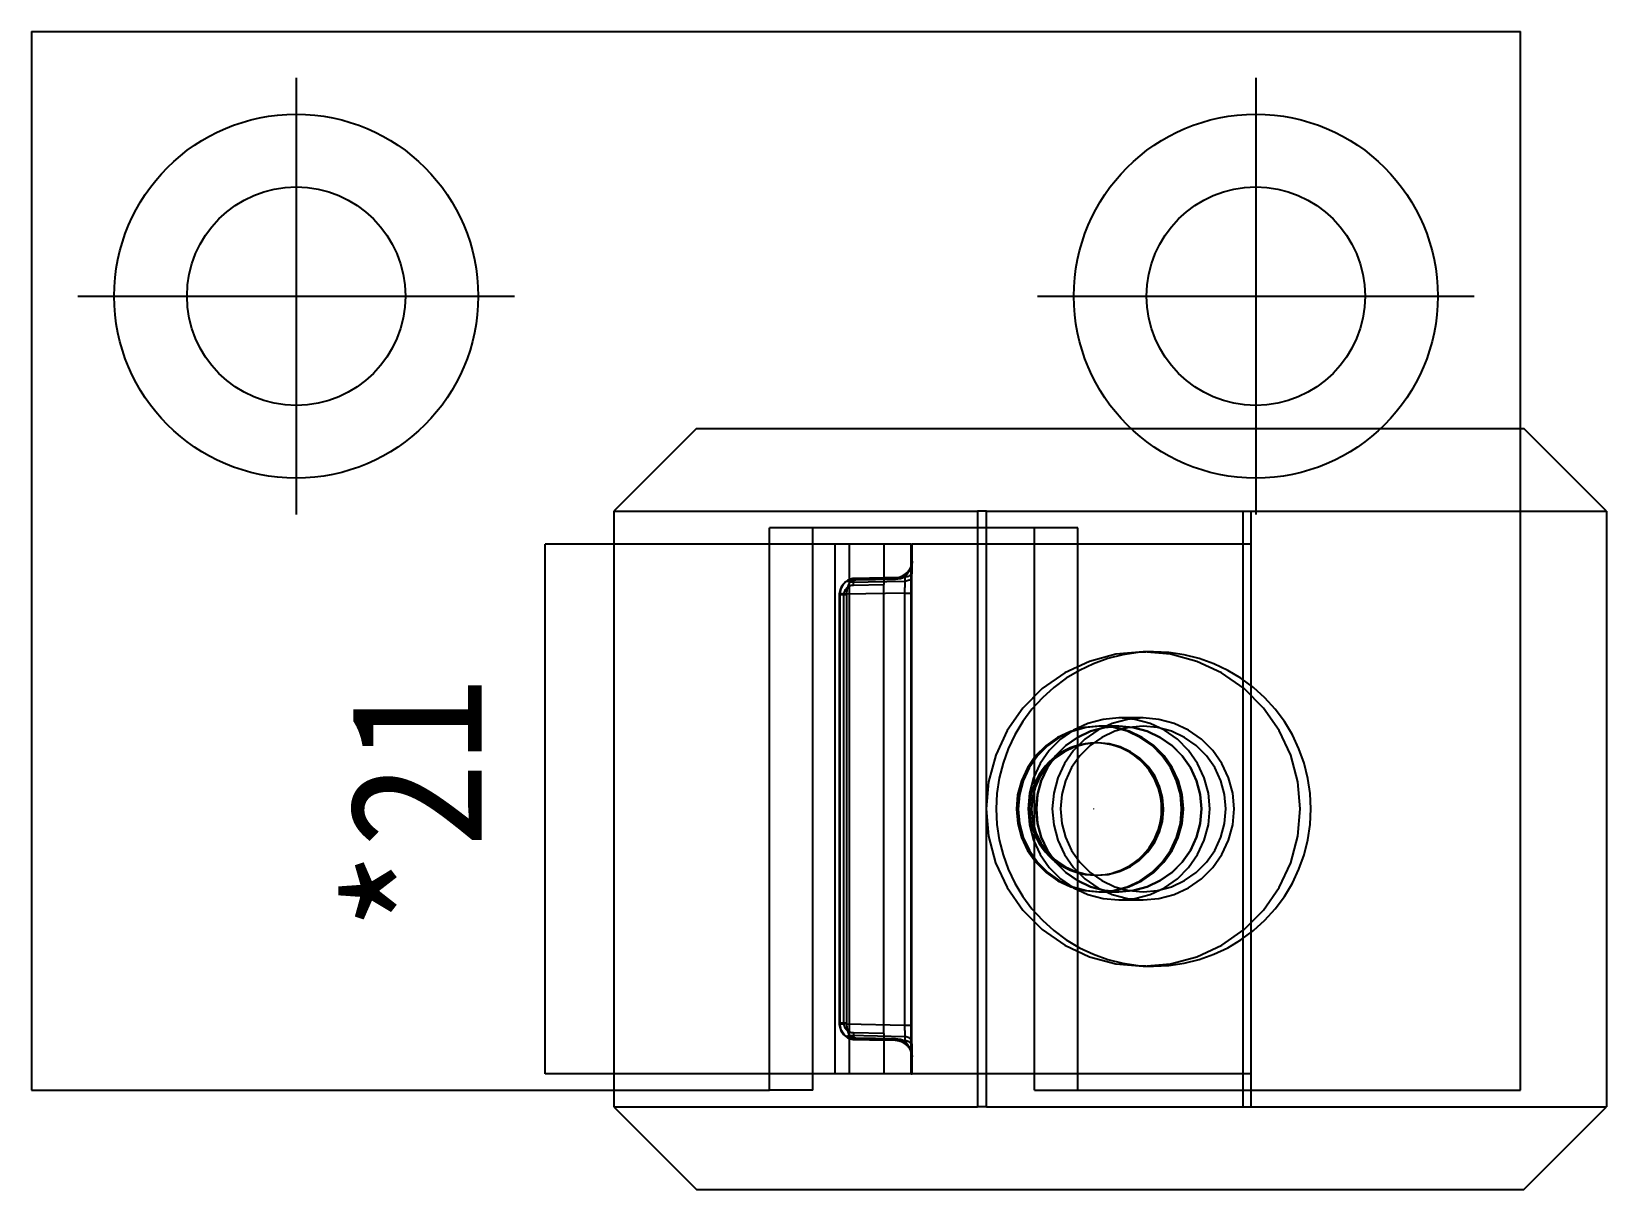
# Model space of a CAD drawing. Header units: millimetres. Extents: x 632 to 3922, y 1402 to 2001.
# Drawn here: x 3183.28 to 3207.07, y 1834.84 to 1852.34 of the extents above; entities that cross this region are included whole.
import ezdxf
from ezdxf.enums import TextEntityAlignment as Align
from ezdxf.lldxf.tags import DXFTag

# ---------------------------------------------------------------- set-up
doc = ezdxf.new("R2010")
doc.units = ezdxf.units.MM
for name, color, linetype in [('4', 4, 'Continuous'), ('7', 7, 'Continuous'), ('8', 8, 'Continuous'), ('CE', 1, 'CENTER'), ('H1', 2, 'HIDDEN')]:
    doc.layers.add(name, color=color, linetype=linetype)
doc.styles.add('JM_Standard', font='', dxfattribs={"height": 3})
doc.styles.get('JM_Standard').set_extended_font_data('DotumChe')
tags = doc.linetypes.add('CENTER', pattern=[2, 1.25, -0.25, 0.25, -0.25]).pattern_tags.tags
tags[10:11] = [DXFTag(74, 4), DXFTag(75, 0), DXFTag(340, '0'), DXFTag(46, 1.0), DXFTag(50, 0.0), DXFTag(44, 0.0), DXFTag(45, 0.0)]
tags[8:9] = [DXFTag(74, 4), DXFTag(75, 0), DXFTag(340, '0'), DXFTag(46, 1.0), DXFTag(50, 0.0), DXFTag(44, 0.0), DXFTag(45, 0.0)]
tags[6:7] = [DXFTag(74, 4), DXFTag(75, 0), DXFTag(340, '0'), DXFTag(46, 1.0), DXFTag(50, 0.0), DXFTag(44, 0.0), DXFTag(45, 0.0)]
tags[4:5] = [DXFTag(74, 4), DXFTag(75, 0), DXFTag(340, '0'), DXFTag(46, 1.0), DXFTag(50, 0.0), DXFTag(44, 0.0), DXFTag(45, 0.0)]
tags = doc.linetypes.add('HIDDEN', pattern=[0.375, 0.25, -0.125]).pattern_tags.tags
tags[6:7] = [DXFTag(74, 4), DXFTag(75, 0), DXFTag(340, '0'), DXFTag(46, 1.0), DXFTag(50, 0.0), DXFTag(44, 0.0), DXFTag(45, 0.0)]
tags[4:5] = [DXFTag(74, 4), DXFTag(75, 0), DXFTag(340, '0'), DXFTag(46, 1.0), DXFTag(50, 0.0), DXFTag(44, 0.0), DXFTag(45, 0.0)]

msp = doc.modelspace()

# ---------------------------------------------------------------- linework, layer by layer
at = {"layer": '7'}
for p, q in [((3183.275, 1852.345), (3183.275, 1836.345)), ((3183.275, 1852.345), (3205.775, 1852.345)), ((3205.775, 1836.345), (3205.775, 1852.345)), ((3205.775, 1846.345), (3205.824, 1846.345)), ((3207.074, 1845.095), (3205.824, 1846.345)), ((3205.775, 1845.095), (3207.074, 1845.095)), ((3207.074, 1845.095), (3207.074, 1836.095)), ((3198.433, 1844.845), (3194.427, 1844.845)), ((3194.427, 1844.595), (3194.427, 1844.845)), ((3195.082, 1844.595), (3195.082, 1844.845)), ((3197.571, 1844.845), (3197.571, 1844.595)), ((3197.707, 1844.595), (3197.707, 1844.845)), ((3198.433, 1844.595), (3198.433, 1844.845)), ((3191.035, 1836.595), (3191.035, 1844.595)), ((3196.566, 1844.595), (3191.035, 1844.595)), ((3196.566, 1836.595), (3196.566, 1844.595)), ((3196.566, 1844.595), (3196.581, 1844.595)), ((3196.581, 1844.341), (3196.581, 1844.595)), ((3198.433, 1844.595), (3196.581, 1844.595)), ((3198.433, 1836.595), (3198.433, 1844.595)), ((3196.574, 1844.11), (3196.575, 1844.17)), ((3196.572, 1843.859), (3196.572, 1837.329)), ((3196.575, 1837.021), (3196.574, 1837.083)), ((3196.581, 1836.595), (3196.581, 1836.848)), ((3196.566, 1836.595), (3191.035, 1836.595)), ((3194.427, 1836.345), (3194.427, 1836.595)), ((3195.082, 1836.345), (3195.082, 1836.595)), ((3196.566, 1836.595), (3196.581, 1836.595)), ((3198.433, 1836.595), (3196.581, 1836.595)), ((3197.571, 1836.595), (3197.571, 1836.095)), ((3197.707, 1836.095), (3197.707, 1836.595)), ((3198.433, 1836.345), (3198.433, 1836.595)), ((3183.275, 1836.345), (3194.427, 1836.345)), ((3192.074, 1836.345), (3192.074, 1836.095)), ((3195.082, 1836.345), (3194.427, 1836.345)), ((3198.433, 1836.345), (3205.775, 1836.345)), ((3201.578, 1836.345), (3201.578, 1836.095)), ((3192.074, 1836.095), (3197.571, 1836.095)), ((3192.074, 1836.095), (3193.324, 1834.845)), ((3197.707, 1836.095), (3197.571, 1836.095)), ((3197.707, 1836.095), (3201.578, 1836.095)), ((3201.578, 1836.095), (3207.074, 1836.095)), ((3205.824, 1834.845), (3207.074, 1836.095)), ((3193.324, 1834.845), (3205.824, 1834.845))]:
    msp.add_line(p, q, dxfattribs=at)
for points in [[(3196.578, 1844.26, 0), (3196.577, 1844.247, 0), (3196.577, 1844.231, 0), (3196.576, 1844.22, 0), (3196.576, 1844.207, 0), (3196.576, 1844.192, 0), (3196.575, 1844.182, 0), (3196.575, 1844.172, 0)], [(3196.575, 1844.172, 0), (3196.575, 1844.17, 0)], [(3196.58, 1844.332, 0), (3196.58, 1844.321, 0), (3196.579, 1844.296, 0), (3196.578, 1844.268, 0), (3196.578, 1844.26, 0)], [(3196.581, 1844.341, 0), (3196.58, 1844.332, 0)], [(3196.574, 1844.112, 0), (3196.574, 1844.086, 0), (3196.573, 1844.058, 0), (3196.573, 1844.028, 0), (3196.573, 1843.996, 0), (3196.573, 1843.963, 0), (3196.572, 1843.929, 0), (3196.572, 1843.894, 0), (3196.572, 1843.859, 0)], [(3196.574, 1844.112, 0), (3196.574, 1844.11, 0)], [(3196.572, 1837.329, 0), (3196.572, 1837.295, 0), (3196.572, 1837.261, 0), (3196.573, 1837.227, 0), (3196.573, 1837.195, 0), (3196.573, 1837.164, 0), (3196.573, 1837.134, 0), (3196.574, 1837.106, 0), (3196.574, 1837.081, 0)], [(3196.574, 1837.081, 0), (3196.574, 1837.083, 0)], [(3196.575, 1837.019, 0), (3196.575, 1837.021, 0)], [(3196.575, 1837.019, 0), (3196.575, 1837.006, 0), (3196.576, 1836.994, 0), (3196.576, 1836.983, 0), (3196.576, 1836.967, 0), (3196.577, 1836.953, 0), (3196.577, 1836.941, 0), (3196.578, 1836.929, 0)], [(3196.578, 1836.929, 0), (3196.578, 1836.912, 0), (3196.579, 1836.892, 0), (3196.58, 1836.856, 0)], [(3196.58, 1836.856, 0), (3196.581, 1836.849, 0), (3196.581, 1836.848, 0)]]:
    msp.add_polyline3d(points, dxfattribs=at)
for centre in [(3187.275, 1848.345), (3201.775, 1848.345)]:
    msp.add_circle(centre, 1.65, dxfattribs=at)
at = {"layer": '8'}
for p, q in [((3196.575, 1844.172), (3196.574, 1844.112)), ((3196.581, 1844.341), (3196.581, 1844.341)), ((3196.574, 1837.081), (3196.575, 1837.019)), ((3196.581, 1836.848), (3196.581, 1836.848))]:
    msp.add_line(p, q, dxfattribs=at)
for points in [[(3196.58, 1844.322, 0), (3196.58, 1844.324, 0), (3196.581, 1844.337, 0), (3196.581, 1844.341, 0)], [(3196.581, 1836.848, 0), (3196.581, 1836.851, 0), (3196.58, 1836.868, 0), (3196.579, 1836.87, 0)]]:
    msp.add_polyline3d(points, dxfattribs=at)
at = {"layer": 'CE'}
for p, q in [((3187.275, 1851.645), (3187.275, 1845.045)), ((3201.775, 1851.645), (3201.775, 1845.045)), ((3183.975, 1848.345), (3190.575, 1848.345)), ((3198.475, 1848.345), (3205.075, 1848.345))]:
    msp.add_line(p, q, dxfattribs=at)
at = {"layer": 'H1'}
for p, q in [((3193.324, 1846.345), (3192.074, 1845.095)), ((3193.324, 1846.345), (3205.775, 1846.345)), ((3192.074, 1845.095), (3192.074, 1844.595)), ((3192.074, 1845.095), (3197.571, 1845.095)), ((3197.571, 1845.095), (3197.571, 1844.845)), ((3197.707, 1845.095), (3197.571, 1845.095)), ((3197.707, 1844.845), (3197.707, 1845.095)), ((3197.707, 1845.095), (3201.578, 1845.095)), ((3201.578, 1845.095), (3201.578, 1844.595)), ((3201.578, 1845.095), (3205.775, 1845.095)), ((3201.703, 1844.595), (3201.703, 1845.095)), ((3199.088, 1844.845), (3198.433, 1844.845)), ((3199.088, 1844.595), (3199.088, 1844.845)), ((3192.074, 1844.595), (3192.074, 1836.595)), ((3194.427, 1836.595), (3194.427, 1844.595)), ((3195.082, 1836.595), (3195.082, 1844.595)), ((3195.42, 1836.595), (3195.42, 1844.595)), ((3195.629, 1844.595), (3195.629, 1843.841)), ((3196.155, 1844.595), (3196.155, 1844.089)), ((3197.571, 1844.595), (3197.571, 1836.595)), ((3197.707, 1836.595), (3197.707, 1844.595)), ((3201.578, 1844.595), (3198.433, 1844.595)), ((3199.088, 1836.595), (3199.088, 1844.595)), ((3201.578, 1844.595), (3201.578, 1836.595)), ((3201.703, 1844.595), (3201.578, 1844.595)), ((3201.703, 1836.595), (3201.703, 1844.595)), ((3195.639, 1844.021), (3196.477, 1844.04)), ((3195.695, 1843.979), (3196.155, 1843.987)), ((3195.703, 1844.079), (3195.701, 1844.078)), ((3196.155, 1844.087), (3195.721, 1844.08)), ((3195.721, 1844.08), (3195.724, 1844.08)), ((3195.724, 1844.08), (3196.332, 1844.093)), ((3196.331, 1844.065), (3195.724, 1844.052)), ((3196.335, 1844.09), (3196.155, 1844.087)), ((3196.155, 1844.089), (3196.155, 1844.087)), ((3196.155, 1843.852), (3196.155, 1843.987)), ((3196.332, 1844.093), (3196.335, 1844.09)), ((3196.477, 1844.04), (3196.478, 1844.1)), ((3195.48, 1843.829), (3195.483, 1843.829)), ((3195.48, 1843.829), (3195.48, 1837.36)), ((3195.493, 1843.83), (3195.483, 1843.829)), ((3195.552, 1843.829), (3195.483, 1843.829)), ((3195.483, 1843.829), (3195.483, 1837.36)), ((3195.589, 1843.83), (3195.493, 1843.83)), ((3195.493, 1837.359), (3195.493, 1843.83)), ((3195.552, 1837.36), (3195.552, 1843.829)), ((3196.474, 1843.859), (3195.589, 1843.84)), ((3195.589, 1843.83), (3195.589, 1837.359)), ((3195.629, 1843.841), (3195.629, 1837.348)), ((3196.155, 1837.336), (3196.155, 1843.852)), ((3196.474, 1843.859), (3196.572, 1843.859)), ((3196.474, 1837.329), (3196.474, 1843.859)), ((3200.231, 1842.97), (3200.074, 1842.97)), ((3199.429, 1841.845), (3199.403, 1841.845)), ((3199.706, 1841.845), (3199.432, 1841.845)), ((3199.707, 1841.845), (3199.706, 1841.845)), ((3200.073, 1841.97), (3199.707, 1841.97)), ((3199.383, 1841.595), (3199.354, 1841.595)), ((3199.354, 1839.595), (3199.383, 1839.595)), ((3199.403, 1839.345), (3199.429, 1839.344)), ((3199.432, 1839.344), (3199.706, 1839.344)), ((3199.706, 1839.344), (3199.707, 1839.344)), ((3199.707, 1839.22), (3200.073, 1839.22)), ((3200.074, 1838.22), (3200.231, 1838.22)), ((3195.48, 1837.36), (3195.483, 1837.36)), ((3195.483, 1837.36), (3195.493, 1837.359)), ((3195.552, 1837.36), (3195.483, 1837.36)), ((3195.589, 1837.359), (3195.493, 1837.359)), ((3195.589, 1837.349), (3196.474, 1837.329)), ((3195.629, 1837.348), (3195.629, 1836.595)), ((3196.155, 1837.202), (3196.155, 1837.336)), ((3196.474, 1837.329), (3196.572, 1837.329)), ((3196.476, 1837.152), (3195.638, 1837.17)), ((3196.155, 1837.202), (3195.695, 1837.21)), ((3195.701, 1837.11), (3195.703, 1837.11)), ((3195.725, 1837.109), (3195.721, 1837.109)), ((3195.721, 1837.109), (3196.155, 1837.102)), ((3195.724, 1837.138), (3196.331, 1837.125)), ((3196.332, 1837.096), (3195.725, 1837.109)), ((3196.335, 1837.099), (3196.155, 1837.102)), ((3196.155, 1837.102), (3196.155, 1837.099)), ((3196.155, 1837.099), (3196.155, 1836.595)), ((3196.335, 1837.099), (3196.332, 1837.096)), ((3196.478, 1837.09), (3196.476, 1837.152)), ((3192.074, 1836.595), (3192.074, 1836.345)), ((3201.578, 1836.595), (3198.433, 1836.595)), ((3199.088, 1836.345), (3199.088, 1836.595)), ((3201.578, 1836.595), (3201.578, 1836.345)), ((3201.703, 1836.595), (3201.578, 1836.595)), ((3201.703, 1836.345), (3201.703, 1836.595)), ((3201.703, 1836.095), (3201.703, 1836.345))]:
    msp.add_line(p, q, dxfattribs=at)
for points in [[(3196.335, 1844.09, 0), (3196.374, 1844.094, 0), (3196.412, 1844.104, 0), (3196.448, 1844.12, 0), (3196.482, 1844.141, 0), (3196.511, 1844.168, 0), (3196.536, 1844.198, 0), (3196.556, 1844.233, 0), (3196.571, 1844.27, 0)], [(3196.478, 1844.1, 0), (3196.485, 1844.114, 0), (3196.497, 1844.131, 0), (3196.508, 1844.148, 0), (3196.529, 1844.179, 0)], [(3196.508, 1844.168, 0), (3196.518, 1844.178, 0), (3196.528, 1844.19, 0), (3196.537, 1844.203, 0), (3196.547, 1844.217, 0), (3196.555, 1844.232, 0), (3196.562, 1844.248, 0), (3196.566, 1844.257, 0)], [(3196.529, 1844.179, 0), (3196.519, 1844.176, 0), (3196.51, 1844.17, 0), (3196.51, 1844.169, 0)], [(3196.513, 1844.173, 0), (3196.51, 1844.169, 0)], [(3196.567, 1844.262, 0), (3196.566, 1844.259, 0), (3196.559, 1844.241, 0), (3196.55, 1844.224, 0), (3196.542, 1844.209, 0), (3196.533, 1844.197, 0), (3196.524, 1844.185, 0), (3196.514, 1844.174, 0), (3196.513, 1844.173, 0)], [(3196.529, 1844.179, 0), (3196.539, 1844.193, 0), (3196.548, 1844.209, 0), (3196.557, 1844.227, 0), (3196.564, 1844.245, 0), (3196.571, 1844.267, 0), (3196.576, 1844.29, 0), (3196.579, 1844.314, 0), (3196.58, 1844.318, 0)], [(3196.578, 1844.26, 0), (3196.576, 1844.244, 0), (3196.572, 1844.228, 0), (3196.565, 1844.213, 0), (3196.555, 1844.2, 0), (3196.542, 1844.188, 0), (3196.529, 1844.179, 0)], [(3196.566, 1844.257, 0), (3196.569, 1844.267, 0), (3196.574, 1844.285, 0), (3196.578, 1844.305, 0), (3196.578, 1844.305, 0)], [(3196.58, 1844.318, 0), (3196.577, 1844.298, 0), (3196.572, 1844.276, 0), (3196.567, 1844.262, 0)], [(3196.571, 1844.27, 0), (3196.577, 1844.299, 0)], [(3196.578, 1844.305, 0), (3196.58, 1844.322, 0)], [(3196.58, 1844.318, 0), (3196.581, 1844.339, 0), (3196.581, 1844.341, 0)], [(3196.581, 1844.341, 0), (3196.58, 1844.326, 0)], [(3196.58, 1844.326, 0), (3196.58, 1844.323, 0)], [(3196.58, 1844.323, 0), (3196.58, 1844.321, 0)], [(3196.58, 1844.321, 0), (3196.58, 1844.319, 0), (3196.58, 1844.318, 0)], [(3195.638, 1844.063, 0), (3195.625, 1844.058, 0), (3195.607, 1844.048, 0), (3195.59, 1844.038, 0), (3195.573, 1844.026, 0), (3195.558, 1844.012, 0), (3195.544, 1843.997, 0), (3195.531, 1843.981, 0), (3195.519, 1843.964, 0), (3195.509, 1843.947, 0), (3195.5, 1843.928, 0), (3195.493, 1843.908, 0), (3195.487, 1843.888, 0), (3195.483, 1843.868, 0), (3195.481, 1843.847, 0), (3195.48, 1843.829, 0)], [(3195.638, 1844.063, 0), (3195.605, 1844.047, 0), (3195.575, 1844.026, 0), (3195.548, 1844, 0), (3195.525, 1843.971, 0), (3195.507, 1843.938, 0), (3195.493, 1843.903, 0), (3195.485, 1843.867, 0), (3195.483, 1843.829, 0)], [(3195.493, 1843.846, 0), (3195.495, 1843.864, 0), (3195.498, 1843.882, 0), (3195.502, 1843.899, 0), (3195.507, 1843.917, 0), (3195.513, 1843.933, 0), (3195.52, 1843.948, 0), (3195.528, 1843.963, 0), (3195.536, 1843.978, 0), (3195.546, 1843.992, 0), (3195.557, 1844.005, 0), (3195.569, 1844.018, 0), (3195.582, 1844.029, 0)], [(3195.552, 1843.829, 0), (3195.553, 1843.844, 0), (3195.555, 1843.858, 0), (3195.559, 1843.872, 0), (3195.563, 1843.886, 0), (3195.569, 1843.899, 0), (3195.576, 1843.912, 0), (3195.585, 1843.924, 0), (3195.594, 1843.935, 0), (3195.604, 1843.945, 0), (3195.616, 1843.953, 0), (3195.628, 1843.961, 0), (3195.64, 1843.967, 0), (3195.653, 1843.972, 0), (3195.667, 1843.976, 0), (3195.681, 1843.978, 0), (3195.695, 1843.979, 0)], [(3195.582, 1844.029, 0), (3195.608, 1844.048, 0), (3195.637, 1844.062, 0), (3195.669, 1844.073, 0), (3195.703, 1844.079, 0)], [(3195.639, 1844.021, 0), (3195.626, 1844.028, 0), (3195.613, 1844.032, 0), (3195.601, 1844.033, 0), (3195.59, 1844.032, 0), (3195.582, 1844.029, 0)], [(3195.639, 1844.021, 0), (3195.632, 1844.01, 0), (3195.625, 1843.998, 0), (3195.619, 1843.985, 0), (3195.613, 1843.971, 0), (3195.608, 1843.957, 0), (3195.604, 1843.942, 0), (3195.6, 1843.926, 0), (3195.597, 1843.91, 0), (3195.594, 1843.893, 0), (3195.592, 1843.876, 0), (3195.59, 1843.858, 0), (3195.589, 1843.84, 0)], [(3195.701, 1844.078, 0), (3195.669, 1844.073, 0), (3195.638, 1844.063, 0)], [(3195.693, 1844.078, 0), (3195.683, 1844.076, 0), (3195.663, 1844.071, 0), (3195.644, 1844.065, 0), (3195.638, 1844.063, 0)], [(3195.724, 1844.052, 0), (3195.699, 1844.049, 0), (3195.677, 1844.043, 0), (3195.656, 1844.034, 0), (3195.639, 1844.021, 0)], [(3195.7, 1844.078, 0), (3195.693, 1844.078, 0)], [(3195.695, 1843.979, 0), (3195.695, 1843.997, 0), (3195.696, 1844.014, 0), (3195.698, 1844.03, 0), (3195.7, 1844.044, 0), (3195.704, 1844.056, 0), (3195.708, 1844.066, 0), (3195.712, 1844.074, 0), (3195.717, 1844.078, 0), (3195.721, 1844.08, 0)], [(3195.701, 1844.078, 0), (3195.7, 1844.078, 0)], [(3195.721, 1844.08, 0), (3195.701, 1844.078, 0)], [(3195.703, 1844.079, 0), (3195.724, 1844.08, 0)], [(3195.724, 1844.052, 0), (3195.724, 1844.063, 0), (3195.724, 1844.071, 0), (3195.724, 1844.077, 0), (3195.724, 1844.08, 0), (3195.724, 1844.08, 0)], [(3196.155, 1844.087, 0), (3196.155, 1844.086, 0), (3196.155, 1844.085, 0), (3196.155, 1844.082, 0), (3196.155, 1844.079, 0), (3196.155, 1844.075, 0), (3196.155, 1844.07, 0), (3196.155, 1844.065, 0), (3196.155, 1844.058, 0), (3196.155, 1844.051, 0), (3196.155, 1844.043, 0), (3196.155, 1844.035, 0), (3196.155, 1844.026, 0), (3196.155, 1844.017, 0), (3196.155, 1844.007, 0), (3196.155, 1843.997, 0), (3196.155, 1843.987, 0)], [(3196.478, 1844.1, 0), (3196.408, 1844.075, 0), (3196.331, 1844.065, 0)], [(3196.331, 1844.065, 0), (3196.331, 1844.076, 0), (3196.331, 1844.085, 0), (3196.331, 1844.09, 0), (3196.331, 1844.093, 0), (3196.332, 1844.093, 0)], [(3196.332, 1844.093, 0), (3196.387, 1844.1, 0), (3196.436, 1844.118, 0), (3196.477, 1844.142, 0), (3196.508, 1844.168, 0)], [(3196.474, 1843.859, 0), (3196.474, 1843.884, 0), (3196.474, 1843.909, 0), (3196.474, 1843.934, 0), (3196.475, 1843.957, 0), (3196.475, 1843.98, 0), (3196.476, 1844.001, 0), (3196.476, 1844.021, 0), (3196.477, 1844.04, 0)], [(3196.574, 1844.11, 0), (3196.572, 1844.098, 0), (3196.568, 1844.086, 0), (3196.56, 1844.074, 0), (3196.55, 1844.064, 0), (3196.537, 1844.055, 0), (3196.523, 1844.048, 0), (3196.507, 1844.043, 0), (3196.49, 1844.04, 0), (3196.477, 1844.04, 0)], [(3196.575, 1844.17, 0), (3196.573, 1844.158, 0), (3196.569, 1844.146, 0), (3196.561, 1844.134, 0), (3196.551, 1844.124, 0), (3196.538, 1844.116, 0), (3196.524, 1844.109, 0), (3196.508, 1844.104, 0), (3196.491, 1844.101, 0), (3196.478, 1844.1, 0)], [(3196.51, 1844.169, 0), (3196.508, 1844.168, 0)], [(3195.589, 1843.84, 0), (3195.572, 1843.841, 0), (3195.555, 1843.842, 0), (3195.54, 1843.843, 0), (3195.525, 1843.844, 0), (3195.513, 1843.845, 0), (3195.503, 1843.846, 0), (3195.496, 1843.846, 0), (3195.493, 1843.846, 0)], [(3195.493, 1843.83, 0), (3195.493, 1843.846, 0)], [(3195.589, 1843.84, 0), (3195.589, 1843.83, 0)], [(3200.074, 1842.97, 0), (3199.662, 1842.934, 0), (3199.263, 1842.826, 0), (3198.888, 1842.652, 0), (3198.549, 1842.414, 0), (3198.257, 1842.121, 0), (3198.02, 1841.782, 0), (3197.845, 1841.407, 0), (3197.738, 1841.007, 0), (3197.702, 1840.595, 0), (3197.738, 1840.183, 0), (3197.844, 1839.783, 0), (3198.019, 1839.407, 0), (3198.256, 1839.068, 0), (3198.549, 1838.775, 0), (3198.887, 1838.538, 0), (3199.262, 1838.363, 0), (3199.661, 1838.256, 0), (3200.073, 1838.22, 0), (3200.074, 1838.22, 0)], [(3200.231, 1842.97, 0), (3199.998, 1842.958, 0), (3199.767, 1842.924, 0), (3199.541, 1842.868, 0), (3199.321, 1842.789, 0), (3199.111, 1842.69, 0), (3198.91, 1842.57, 0), (3198.723, 1842.432, 0), (3198.55, 1842.275, 0), (3198.393, 1842.103, 0), (3198.254, 1841.915, 0), (3198.134, 1841.715, 0), (3198.034, 1841.505, 0), (3197.955, 1841.285, 0), (3197.898, 1841.059, 0), (3197.863, 1840.828, 0), (3197.852, 1840.595, 0)], [(3202.445, 1840.595, 0), (3202.409, 1841.007, 0), (3202.302, 1841.407, 0), (3202.127, 1841.782, 0), (3201.89, 1842.121, 0), (3201.598, 1842.414, 0), (3201.259, 1842.651, 0), (3200.885, 1842.826, 0), (3200.485, 1842.933, 0), (3200.074, 1842.97, 0)], [(3200.231, 1838.22, 0), (3200.463, 1838.231, 0), (3200.694, 1838.265, 0), (3200.92, 1838.322, 0), (3201.14, 1838.4, 0), (3201.35, 1838.499, 0), (3201.55, 1838.619, 0), (3201.738, 1838.758, 0), (3201.911, 1838.914, 0), (3202.068, 1839.087, 0), (3202.207, 1839.274, 0), (3202.327, 1839.474, 0), (3202.427, 1839.685, 0), (3202.506, 1839.904, 0), (3202.563, 1840.131, 0), (3202.597, 1840.361, 0), (3202.608, 1840.595, 0), (3202.597, 1840.828, 0), (3202.563, 1841.058, 0), (3202.506, 1841.285, 0), (3202.427, 1841.504, 0), (3202.327, 1841.715, 0), (3202.207, 1841.915, 0), (3202.068, 1842.102, 0), (3201.911, 1842.275, 0), (3201.738, 1842.431, 0), (3201.55, 1842.57, 0), (3201.35, 1842.69, 0), (3201.14, 1842.789, 0), (3200.92, 1842.867, 0), (3200.694, 1842.924, 0), (3200.463, 1842.958, 0), (3200.231, 1842.97, 0)], [(3199.403, 1841.845, 0), (3199.186, 1841.825, 0), (3198.976, 1841.768, 0), (3198.779, 1841.676, 0), (3198.601, 1841.55, 0), (3198.448, 1841.396, 0), (3198.323, 1841.217, 0), (3198.232, 1841.019, 0), (3198.176, 1840.808, 0), (3198.158, 1840.591, 0), (3198.177, 1840.374, 0), (3198.234, 1840.164, 0), (3198.327, 1839.967, 0), (3198.452, 1839.789, 0), (3198.606, 1839.635, 0), (3198.785, 1839.51, 0), (3198.982, 1839.419, 0), (3199.192, 1839.363, 0), (3199.403, 1839.345, 0)], [(3199.429, 1841.845, 0), (3199.212, 1841.825, 0), (3199.002, 1841.768, 0), (3198.805, 1841.676, 0), (3198.627, 1841.55, 0), (3198.474, 1841.396, 0), (3198.35, 1841.217, 0), (3198.258, 1841.019, 0), (3198.202, 1840.809, 0), (3198.184, 1840.591, 0), (3198.203, 1840.374, 0), (3198.26, 1840.164, 0), (3198.353, 1839.967, 0), (3198.478, 1839.789, 0), (3198.632, 1839.635, 0), (3198.811, 1839.51, 0), (3199.008, 1839.419, 0), (3199.219, 1839.363, 0), (3199.429, 1839.344, 0)], [(3199.707, 1841.97, 0), (3199.469, 1841.949, 0), (3199.237, 1841.887, 0), (3199.02, 1841.785, 0), (3198.824, 1841.648, 0), (3198.655, 1841.478, 0), (3198.518, 1841.282, 0), (3198.417, 1841.065, 0), (3198.355, 1840.833, 0), (3198.334, 1840.595, 0), (3198.355, 1840.356, 0), (3198.417, 1840.124, 0), (3198.518, 1839.907, 0), (3198.655, 1839.711, 0), (3198.824, 1839.541, 0), (3199.02, 1839.404, 0), (3199.237, 1839.302, 0), (3199.468, 1839.24, 0), (3199.707, 1839.22, 0), (3199.707, 1839.22, 0)], [(3198.458, 1840.595, 0), (3198.477, 1840.812, 0), (3198.533, 1841.022, 0), (3198.625, 1841.22, 0), (3198.75, 1841.398, 0), (3198.903, 1841.552, 0), (3199.082, 1841.677, 0), (3199.279, 1841.769, 0), (3199.489, 1841.826, 0), (3199.706, 1841.845, 0), (3199.706, 1841.845, 0)], [(3199.706, 1841.845, 0), (3199.489, 1841.826, 0), (3199.279, 1841.769, 0), (3199.082, 1841.677, 0), (3198.903, 1841.552, 0), (3198.75, 1841.398, 0), (3198.625, 1841.22, 0), (3198.533, 1841.022, 0), (3198.477, 1840.812, 0), (3198.458, 1840.595, 0), (3198.458, 1840.595, 0)], [(3199.707, 1841.845, 0), (3199.49, 1841.826, 0), (3199.28, 1841.769, 0), (3199.083, 1841.677, 0), (3198.905, 1841.552, 0), (3198.751, 1841.398, 0), (3198.626, 1841.22, 0), (3198.534, 1841.022, 0), (3198.478, 1840.812, 0), (3198.459, 1840.595, 0), (3198.478, 1840.377, 0), (3198.534, 1840.167, 0), (3198.626, 1839.97, 0), (3198.751, 1839.791, 0), (3198.905, 1839.637, 0), (3199.083, 1839.512, 0), (3199.28, 1839.42, 0), (3199.49, 1839.363, 0), (3199.707, 1839.344, 0), (3199.707, 1839.344, 0)], [(3200.073, 1841.97, 0), (3199.835, 1841.949, 0), (3199.604, 1841.887, 0), (3199.387, 1841.785, 0), (3199.191, 1841.648, 0), (3199.022, 1841.478, 0), (3198.884, 1841.282, 0), (3198.783, 1841.065, 0), (3198.721, 1840.833, 0), (3198.7, 1840.595, 0), (3198.721, 1840.356, 0), (3198.783, 1840.124, 0), (3198.884, 1839.907, 0), (3199.021, 1839.711, 0), (3199.191, 1839.541, 0), (3199.387, 1839.404, 0), (3199.604, 1839.303, 0), (3199.835, 1839.24, 0), (3200.073, 1839.22, 0), (3200.073, 1839.22, 0)], [(3200.073, 1841.845, 0), (3199.857, 1841.826, 0), (3199.646, 1841.769, 0), (3199.449, 1841.677, 0), (3199.271, 1841.552, 0), (3199.117, 1841.398, 0), (3198.992, 1841.22, 0), (3198.9, 1841.022, 0), (3198.844, 1840.812, 0), (3198.825, 1840.595, 0), (3198.844, 1840.377, 0), (3198.9, 1840.167, 0), (3198.992, 1839.97, 0), (3199.117, 1839.791, 0), (3199.271, 1839.637, 0), (3199.449, 1839.512, 0), (3199.646, 1839.42, 0), (3199.857, 1839.363, 0), (3200.073, 1839.344, 0), (3200.073, 1839.344, 0)], [(3200.073, 1841.845, 0), (3199.857, 1841.826, 0), (3199.646, 1841.769, 0), (3199.449, 1841.677, 0), (3199.271, 1841.552, 0), (3199.117, 1841.398, 0), (3198.992, 1841.22, 0), (3198.9, 1841.022, 0), (3198.844, 1840.812, 0), (3198.825, 1840.595, 0), (3198.844, 1840.377, 0), (3198.9, 1840.167, 0), (3198.992, 1839.97, 0), (3199.117, 1839.791, 0), (3199.271, 1839.637, 0), (3199.449, 1839.512, 0), (3199.646, 1839.42, 0), (3199.857, 1839.363, 0), (3200.073, 1839.344, 0), (3200.073, 1839.344, 0)], [(3200.654, 1840.595, 0), (3200.635, 1840.812, 0), (3200.579, 1841.022, 0), (3200.487, 1841.22, 0), (3200.362, 1841.398, 0), (3200.208, 1841.552, 0), (3200.03, 1841.677, 0), (3199.833, 1841.769, 0), (3199.623, 1841.826, 0), (3199.406, 1841.845, 0), (3199.403, 1841.845, 0)], [(3200.681, 1840.595, 0), (3200.662, 1840.812, 0), (3200.605, 1841.022, 0), (3200.513, 1841.22, 0), (3200.389, 1841.398, 0), (3200.235, 1841.552, 0), (3200.056, 1841.677, 0), (3199.859, 1841.769, 0), (3199.649, 1841.826, 0), (3199.432, 1841.845, 0), (3199.429, 1841.845, 0)], [(3199.706, 1841.845, 0), (3199.923, 1841.826, 0), (3200.133, 1841.769, 0), (3200.33, 1841.677, 0), (3200.508, 1841.552, 0), (3200.662, 1841.398, 0), (3200.787, 1841.22, 0), (3200.879, 1841.022, 0), (3200.935, 1840.812, 0), (3200.954, 1840.595, 0), (3200.935, 1840.377, 0), (3200.879, 1840.167, 0), (3200.787, 1839.97, 0), (3200.662, 1839.791, 0), (3200.508, 1839.637, 0), (3200.33, 1839.512, 0), (3200.133, 1839.42, 0), (3199.923, 1839.363, 0), (3199.706, 1839.344, 0)], [(3199.706, 1839.344, 0), (3199.923, 1839.363, 0), (3200.133, 1839.42, 0), (3200.33, 1839.512, 0), (3200.508, 1839.637, 0), (3200.662, 1839.791, 0), (3200.787, 1839.97, 0), (3200.879, 1840.167, 0), (3200.935, 1840.377, 0), (3200.954, 1840.595, 0), (3200.935, 1840.812, 0), (3200.879, 1841.022, 0), (3200.787, 1841.22, 0), (3200.662, 1841.398, 0), (3200.508, 1841.552, 0), (3200.33, 1841.677, 0), (3200.133, 1841.769, 0), (3199.923, 1841.826, 0), (3199.706, 1841.845, 0)], [(3201.08, 1840.595, 0), (3201.059, 1840.833, 0), (3200.997, 1841.065, 0), (3200.896, 1841.282, 0), (3200.759, 1841.478, 0), (3200.59, 1841.648, 0), (3200.394, 1841.785, 0), (3200.177, 1841.887, 0), (3199.945, 1841.949, 0), (3199.707, 1841.97, 0)], [(3200.955, 1840.595, 0), (3200.936, 1840.812, 0), (3200.88, 1841.022, 0), (3200.788, 1841.22, 0), (3200.663, 1841.398, 0), (3200.509, 1841.552, 0), (3200.331, 1841.677, 0), (3200.134, 1841.769, 0), (3199.924, 1841.826, 0), (3199.707, 1841.845, 0)], [(3201.446, 1840.595, 0), (3201.426, 1840.833, 0), (3201.364, 1841.065, 0), (3201.262, 1841.282, 0), (3201.125, 1841.478, 0), (3200.956, 1841.648, 0), (3200.76, 1841.785, 0), (3200.543, 1841.887, 0), (3200.312, 1841.949, 0), (3200.073, 1841.97, 0)], [(3201.322, 1840.595, 0), (3201.303, 1840.812, 0), (3201.246, 1841.022, 0), (3201.154, 1841.22, 0), (3201.03, 1841.398, 0), (3200.876, 1841.552, 0), (3200.698, 1841.677, 0), (3200.5, 1841.769, 0), (3200.29, 1841.826, 0), (3200.073, 1841.845, 0)], [(3201.322, 1840.595, 0), (3201.303, 1840.812, 0), (3201.246, 1841.022, 0), (3201.154, 1841.22, 0), (3201.03, 1841.398, 0), (3200.876, 1841.552, 0), (3200.698, 1841.677, 0), (3200.5, 1841.769, 0), (3200.29, 1841.826, 0), (3200.073, 1841.845, 0)], [(3199.354, 1841.595, 0), (3199.275, 1841.591, 0), (3199.197, 1841.582, 0), (3199.121, 1841.567, 0), (3199.045, 1841.546, 0), (3198.972, 1841.518, 0), (3198.9, 1841.486, 0), (3198.832, 1841.447, 0), (3198.767, 1841.404, 0), (3198.705, 1841.355, 0), (3198.648, 1841.302, 0), (3198.594, 1841.244, 0), (3198.546, 1841.182, 0), (3198.502, 1841.117, 0), (3198.464, 1841.049, 0), (3198.431, 1840.977, 0), (3198.404, 1840.904, 0), (3198.383, 1840.828, 0), (3198.367, 1840.751, 0), (3198.358, 1840.673, 0), (3198.355, 1840.595, 0), (3198.358, 1840.516, 0), (3198.367, 1840.438, 0), (3198.383, 1840.361, 0), (3198.404, 1840.286, 0), (3198.431, 1840.212, 0), (3198.464, 1840.141, 0), (3198.502, 1840.072, 0), (3198.546, 1840.007, 0), (3198.594, 1839.945, 0), (3198.648, 1839.887, 0), (3198.705, 1839.834, 0), (3198.767, 1839.786, 0), (3198.832, 1839.742, 0), (3198.9, 1839.704, 0), (3198.972, 1839.671, 0), (3199.045, 1839.644, 0), (3199.121, 1839.622, 0), (3199.197, 1839.607, 0), (3199.275, 1839.598, 0), (3199.354, 1839.595, 0)], [(3199.383, 1841.595, 0), (3199.21, 1841.579, 0), (3199.042, 1841.534, 0), (3198.884, 1841.461, 0), (3198.741, 1841.361, 0), (3198.618, 1841.237, 0), (3198.518, 1841.094, 0), (3198.445, 1840.936, 0), (3198.4, 1840.768, 0), (3198.385, 1840.594, 0), (3198.4, 1840.421, 0), (3198.445, 1840.252, 0), (3198.519, 1840.094, 0), (3198.618, 1839.952, 0), (3198.742, 1839.828, 0), (3198.884, 1839.728, 0), (3199.042, 1839.655, 0), (3199.21, 1839.61, 0), (3199.383, 1839.595, 0)], [(3199.368, 1841.595, 0), (3199.195, 1841.577, 0), (3199.027, 1841.529, 0), (3198.871, 1841.453, 0), (3198.73, 1841.351, 0), (3198.608, 1841.225, 0), (3198.511, 1841.081, 0), (3198.44, 1840.922, 0), (3198.397, 1840.753, 0), (3198.385, 1840.579, 0), (3198.403, 1840.406, 0), (3198.45, 1840.238, 0), (3198.526, 1840.081, 0), (3198.628, 1839.94, 0), (3198.753, 1839.819, 0), (3198.897, 1839.721, 0), (3199.056, 1839.65, 0), (3199.225, 1839.607, 0), (3199.368, 1839.595, 0)], [(3200.352, 1840.595, 0), (3200.349, 1840.673, 0), (3200.34, 1840.751, 0), (3200.325, 1840.828, 0), (3200.303, 1840.904, 0), (3200.276, 1840.977, 0), (3200.243, 1841.049, 0), (3200.205, 1841.117, 0), (3200.162, 1841.182, 0), (3200.113, 1841.244, 0), (3200.06, 1841.302, 0), (3200.002, 1841.355, 0), (3199.941, 1841.404, 0), (3199.875, 1841.447, 0), (3199.807, 1841.486, 0), (3199.736, 1841.518, 0), (3199.662, 1841.546, 0), (3199.587, 1841.567, 0), (3199.51, 1841.582, 0), (3199.432, 1841.591, 0), (3199.354, 1841.595, 0), (3199.354, 1841.595, 0)], [(3200.382, 1840.595, 0), (3200.367, 1840.768, 0), (3200.322, 1840.937, 0), (3200.248, 1841.095, 0), (3200.148, 1841.237, 0), (3200.025, 1841.361, 0), (3199.883, 1841.461, 0), (3199.725, 1841.534, 0), (3199.557, 1841.579, 0), (3199.383, 1841.595, 0), (3199.368, 1841.595, 0)], [(3200.382, 1840.595, 0), (3200.367, 1840.768, 0), (3200.322, 1840.937, 0), (3200.248, 1841.095, 0), (3200.148, 1841.237, 0), (3200.025, 1841.361, 0), (3199.883, 1841.461, 0), (3199.725, 1841.534, 0), (3199.557, 1841.579, 0), (3199.383, 1841.595, 0), (3199.383, 1841.595, 0)], [(3197.852, 1840.595, 0), (3197.863, 1840.361, 0), (3197.898, 1840.131, 0), (3197.955, 1839.904, 0), (3198.034, 1839.685, 0), (3198.134, 1839.474, 0), (3198.254, 1839.274, 0), (3198.393, 1839.087, 0), (3198.55, 1838.914, 0), (3198.723, 1838.758, 0), (3198.91, 1838.619, 0), (3199.111, 1838.499, 0), (3199.321, 1838.4, 0), (3199.541, 1838.321, 0), (3199.767, 1838.265, 0), (3199.998, 1838.231, 0), (3200.231, 1838.22, 0)], [(3199.706, 1839.344, 0), (3199.489, 1839.363, 0), (3199.279, 1839.42, 0), (3199.082, 1839.512, 0), (3198.903, 1839.637, 0), (3198.75, 1839.791, 0), (3198.625, 1839.97, 0), (3198.533, 1840.167, 0), (3198.477, 1840.377, 0), (3198.458, 1840.595, 0), (3198.458, 1840.595, 0)], [(3198.458, 1840.595, 0), (3198.477, 1840.377, 0), (3198.533, 1840.167, 0), (3198.625, 1839.97, 0), (3198.75, 1839.791, 0), (3198.903, 1839.637, 0), (3199.082, 1839.512, 0), (3199.279, 1839.42, 0), (3199.489, 1839.363, 0), (3199.706, 1839.344, 0), (3199.706, 1839.344, 0)], [(3199.354, 1839.595, 0), (3199.354, 1839.595, 0), (3199.432, 1839.598, 0), (3199.51, 1839.607, 0), (3199.587, 1839.622, 0), (3199.662, 1839.644, 0), (3199.736, 1839.671, 0), (3199.807, 1839.704, 0), (3199.875, 1839.742, 0), (3199.941, 1839.786, 0), (3200.002, 1839.834, 0), (3200.06, 1839.887, 0), (3200.113, 1839.945, 0), (3200.162, 1840.007, 0), (3200.205, 1840.072, 0), (3200.243, 1840.141, 0), (3200.276, 1840.212, 0), (3200.303, 1840.286, 0), (3200.325, 1840.361, 0), (3200.34, 1840.438, 0), (3200.349, 1840.516, 0), (3200.352, 1840.595, 0)], [(3199.368, 1839.595, 0), (3199.542, 1839.607, 0), (3199.71, 1839.65, 0), (3199.869, 1839.721, 0), (3200.013, 1839.819, 0), (3200.138, 1839.94, 0), (3200.24, 1840.081, 0), (3200.316, 1840.238, 0), (3200.364, 1840.406, 0), (3200.382, 1840.579, 0), (3200.382, 1840.595, 0)], [(3199.383, 1839.595, 0), (3199.557, 1839.61, 0), (3199.725, 1839.655, 0), (3199.883, 1839.728, 0), (3200.025, 1839.828, 0), (3200.148, 1839.952, 0), (3200.248, 1840.094, 0), (3200.322, 1840.252, 0), (3200.367, 1840.421, 0), (3200.382, 1840.594, 0), (3200.382, 1840.595, 0)], [(3199.403, 1839.345, 0), (3199.62, 1839.363, 0), (3199.83, 1839.419, 0), (3200.027, 1839.51, 0), (3200.206, 1839.635, 0), (3200.36, 1839.789, 0), (3200.486, 1839.967, 0), (3200.578, 1840.164, 0), (3200.635, 1840.374, 0), (3200.654, 1840.591, 0), (3200.654, 1840.595, 0)], [(3199.429, 1839.344, 0), (3199.646, 1839.363, 0), (3199.856, 1839.419, 0), (3200.054, 1839.51, 0), (3200.232, 1839.635, 0), (3200.386, 1839.789, 0), (3200.512, 1839.967, 0), (3200.604, 1840.164, 0), (3200.661, 1840.374, 0), (3200.681, 1840.591, 0), (3200.681, 1840.595, 0)], [(3199.707, 1839.344, 0), (3199.924, 1839.363, 0), (3200.134, 1839.42, 0), (3200.331, 1839.512, 0), (3200.509, 1839.637, 0), (3200.663, 1839.791, 0), (3200.788, 1839.97, 0), (3200.88, 1840.167, 0), (3200.936, 1840.377, 0), (3200.955, 1840.595, 0)], [(3199.707, 1839.22, 0), (3199.946, 1839.24, 0), (3200.177, 1839.302, 0), (3200.394, 1839.404, 0), (3200.59, 1839.541, 0), (3200.759, 1839.711, 0), (3200.896, 1839.907, 0), (3200.997, 1840.124, 0), (3201.059, 1840.356, 0), (3201.08, 1840.595, 0)], [(3200.073, 1839.22, 0), (3200.312, 1839.24, 0), (3200.543, 1839.303, 0), (3200.76, 1839.404, 0), (3200.956, 1839.541, 0), (3201.125, 1839.711, 0), (3201.263, 1839.907, 0), (3201.364, 1840.124, 0), (3201.426, 1840.356, 0), (3201.446, 1840.595, 0)], [(3200.073, 1839.344, 0), (3200.29, 1839.363, 0), (3200.5, 1839.42, 0), (3200.698, 1839.512, 0), (3200.876, 1839.637, 0), (3201.03, 1839.791, 0), (3201.154, 1839.97, 0), (3201.246, 1840.167, 0), (3201.303, 1840.377, 0), (3201.322, 1840.595, 0)], [(3200.073, 1839.344, 0), (3200.29, 1839.363, 0), (3200.5, 1839.42, 0), (3200.698, 1839.512, 0), (3200.876, 1839.637, 0), (3201.03, 1839.791, 0), (3201.154, 1839.97, 0), (3201.246, 1840.167, 0), (3201.303, 1840.377, 0), (3201.322, 1840.595, 0)], [(3200.074, 1838.22, 0), (3200.486, 1838.256, 0), (3200.885, 1838.363, 0), (3201.26, 1838.538, 0), (3201.598, 1838.775, 0), (3201.89, 1839.068, 0), (3202.128, 1839.407, 0), (3202.302, 1839.783, 0), (3202.409, 1840.183, 0), (3202.445, 1840.595, 0)], [(3195.48, 1837.36, 0), (3195.481, 1837.338, 0), (3195.484, 1837.318, 0), (3195.488, 1837.297, 0), (3195.494, 1837.277, 0), (3195.502, 1837.258, 0), (3195.511, 1837.239, 0), (3195.521, 1837.221, 0), (3195.533, 1837.204, 0), (3195.547, 1837.188, 0), (3195.561, 1837.174, 0), (3195.577, 1837.16, 0), (3195.594, 1837.148, 0), (3195.611, 1837.138, 0), (3195.63, 1837.129, 0), (3195.641, 1837.125, 0)], [(3195.483, 1837.36, 0), (3195.485, 1837.322, 0), (3195.494, 1837.285, 0), (3195.507, 1837.249, 0), (3195.526, 1837.217, 0), (3195.549, 1837.187, 0), (3195.576, 1837.162, 0), (3195.607, 1837.141, 0), (3195.641, 1837.125, 0)], [(3195.493, 1837.342, 0), (3195.493, 1837.359, 0)], [(3195.589, 1837.349, 0), (3195.572, 1837.348, 0), (3195.555, 1837.346, 0), (3195.54, 1837.345, 0), (3195.525, 1837.344, 0), (3195.513, 1837.343, 0), (3195.504, 1837.343, 0), (3195.496, 1837.342, 0), (3195.493, 1837.342, 0)], [(3195.579, 1837.162, 0), (3195.565, 1837.175, 0), (3195.553, 1837.189, 0), (3195.54, 1837.205, 0), (3195.53, 1837.222, 0), (3195.523, 1837.234, 0), (3195.517, 1837.246, 0), (3195.512, 1837.259, 0), (3195.507, 1837.272, 0), (3195.503, 1837.286, 0), (3195.499, 1837.3, 0), (3195.497, 1837.311, 0), (3195.495, 1837.321, 0), (3195.494, 1837.331, 0), (3195.493, 1837.342, 0)], [(3195.695, 1837.21, 0), (3195.681, 1837.211, 0), (3195.667, 1837.213, 0), (3195.653, 1837.217, 0), (3195.64, 1837.222, 0), (3195.628, 1837.228, 0), (3195.616, 1837.236, 0), (3195.604, 1837.244, 0), (3195.594, 1837.254, 0), (3195.585, 1837.265, 0), (3195.576, 1837.277, 0), (3195.569, 1837.29, 0), (3195.563, 1837.303, 0), (3195.559, 1837.317, 0), (3195.555, 1837.331, 0), (3195.553, 1837.345, 0), (3195.552, 1837.36, 0)], [(3195.589, 1837.359, 0), (3195.589, 1837.349, 0)], [(3195.589, 1837.349, 0), (3195.59, 1837.338, 0), (3195.59, 1837.328, 0), (3195.591, 1837.318, 0), (3195.593, 1837.307, 0), (3195.594, 1837.294, 0), (3195.597, 1837.281, 0), (3195.599, 1837.267, 0), (3195.602, 1837.254, 0), (3195.606, 1837.242, 0), (3195.609, 1837.229, 0), (3195.615, 1837.213, 0), (3195.622, 1837.198, 0), (3195.629, 1837.184, 0), (3195.638, 1837.17, 0)], [(3196.476, 1837.152, 0), (3196.476, 1837.17, 0), (3196.476, 1837.19, 0), (3196.475, 1837.211, 0), (3196.475, 1837.233, 0), (3196.474, 1837.257, 0), (3196.474, 1837.28, 0), (3196.474, 1837.305, 0), (3196.474, 1837.329, 0)], [(3195.638, 1837.17, 0), (3195.624, 1837.164, 0), (3195.611, 1837.16, 0), (3195.599, 1837.158, 0), (3195.588, 1837.159, 0), (3195.579, 1837.162, 0)], [(3195.703, 1837.11, 0), (3195.669, 1837.116, 0), (3195.636, 1837.127, 0), (3195.606, 1837.143, 0), (3195.579, 1837.162, 0)], [(3195.638, 1837.17, 0), (3195.655, 1837.157, 0), (3195.676, 1837.147, 0), (3195.699, 1837.141, 0), (3195.724, 1837.138, 0)], [(3195.641, 1837.125, 0), (3195.67, 1837.116, 0), (3195.701, 1837.11, 0)], [(3195.641, 1837.125, 0), (3195.648, 1837.122, 0), (3195.668, 1837.116, 0), (3195.688, 1837.112, 0), (3195.697, 1837.111, 0)], [(3195.695, 1837.21, 0), (3195.695, 1837.192, 0), (3195.696, 1837.175, 0), (3195.698, 1837.159, 0), (3195.7, 1837.145, 0), (3195.704, 1837.133, 0), (3195.708, 1837.123, 0), (3195.712, 1837.115, 0), (3195.717, 1837.111, 0), (3195.721, 1837.109, 0)], [(3195.697, 1837.111, 0), (3195.698, 1837.111, 0)], [(3195.698, 1837.111, 0), (3195.7, 1837.11, 0)], [(3195.701, 1837.11, 0), (3195.721, 1837.109, 0)], [(3195.725, 1837.109, 0), (3195.703, 1837.11, 0)], [(3195.724, 1837.138, 0), (3195.724, 1837.127, 0), (3195.724, 1837.118, 0), (3195.724, 1837.112, 0), (3195.724, 1837.109, 0), (3195.725, 1837.109, 0)], [(3196.155, 1837.202, 0), (3196.155, 1837.192, 0), (3196.155, 1837.182, 0), (3196.155, 1837.172, 0), (3196.155, 1837.163, 0), (3196.155, 1837.154, 0), (3196.155, 1837.146, 0), (3196.155, 1837.138, 0), (3196.155, 1837.131, 0), (3196.155, 1837.124, 0), (3196.155, 1837.119, 0), (3196.155, 1837.114, 0), (3196.155, 1837.11, 0), (3196.155, 1837.107, 0), (3196.155, 1837.104, 0), (3196.155, 1837.103, 0), (3196.155, 1837.102, 0)], [(3196.331, 1837.125, 0), (3196.331, 1837.114, 0), (3196.331, 1837.105, 0), (3196.331, 1837.099, 0), (3196.331, 1837.096, 0), (3196.332, 1837.096, 0)], [(3196.331, 1837.125, 0), (3196.408, 1837.115, 0), (3196.478, 1837.09, 0)], [(3196.508, 1837.021, 0), (3196.477, 1837.047, 0), (3196.436, 1837.071, 0), (3196.387, 1837.088, 0), (3196.332, 1837.096, 0)], [(3196.569, 1836.923, 0), (3196.555, 1836.96, 0), (3196.534, 1836.993, 0), (3196.509, 1837.023, 0), (3196.48, 1837.049, 0), (3196.447, 1837.07, 0), (3196.411, 1837.085, 0), (3196.373, 1837.095, 0), (3196.335, 1837.099, 0)], [(3196.574, 1837.083, 0), (3196.572, 1837.095, 0), (3196.568, 1837.107, 0), (3196.56, 1837.118, 0), (3196.55, 1837.128, 0), (3196.537, 1837.136, 0), (3196.523, 1837.143, 0), (3196.507, 1837.148, 0), (3196.49, 1837.151, 0), (3196.476, 1837.152, 0)], [(3196.575, 1837.021, 0), (3196.573, 1837.033, 0), (3196.569, 1837.045, 0), (3196.561, 1837.056, 0), (3196.551, 1837.066, 0), (3196.538, 1837.075, 0), (3196.524, 1837.082, 0), (3196.508, 1837.087, 0), (3196.491, 1837.089, 0), (3196.478, 1837.09, 0)], [(3196.529, 1837.01, 0), (3196.51, 1837.038, 0), (3196.494, 1837.062, 0), (3196.485, 1837.076, 0), (3196.478, 1837.09, 0)], [(3196.508, 1837.021, 0), (3196.509, 1837.02, 0)], [(3196.565, 1836.934, 0), (3196.561, 1836.942, 0), (3196.554, 1836.958, 0), (3196.546, 1836.973, 0), (3196.537, 1836.987, 0), (3196.527, 1837, 0), (3196.518, 1837.011, 0), (3196.508, 1837.021, 0)], [(3196.509, 1837.02, 0), (3196.517, 1837.014, 0), (3196.527, 1837.01, 0), (3196.529, 1837.01, 0)], [(3196.509, 1837.02, 0), (3196.513, 1837.016, 0)], [(3196.513, 1837.016, 0), (3196.514, 1837.015, 0), (3196.524, 1837.004, 0), (3196.533, 1836.993, 0), (3196.542, 1836.98, 0), (3196.55, 1836.966, 0), (3196.558, 1836.95, 0), (3196.565, 1836.932, 0), (3196.571, 1836.914, 0), (3196.576, 1836.895, 0), (3196.579, 1836.874, 0), (3196.58, 1836.863, 0)], [(3196.529, 1837.01, 0), (3196.543, 1837.001, 0), (3196.555, 1836.989, 0), (3196.565, 1836.975, 0), (3196.572, 1836.961, 0), (3196.576, 1836.945, 0), (3196.578, 1836.929, 0)], [(3196.58, 1836.863, 0), (3196.579, 1836.874, 0), (3196.576, 1836.898, 0), (3196.571, 1836.921, 0), (3196.564, 1836.942, 0), (3196.557, 1836.961, 0), (3196.548, 1836.979, 0), (3196.539, 1836.995, 0), (3196.529, 1837.01, 0)], [(3196.579, 1836.87, 0), (3196.577, 1836.887, 0), (3196.573, 1836.906, 0), (3196.568, 1836.925, 0), (3196.565, 1836.934, 0)], [(3196.577, 1836.894, 0), (3196.569, 1836.923, 0)], [(3196.581, 1836.848, 0), (3196.58, 1836.871, 0), (3196.577, 1836.894, 0)], [(3196.581, 1836.848, 0), (3196.581, 1836.85, 0), (3196.58, 1836.863, 0)], [(3196.58, 1836.863, 0), (3196.58, 1836.856, 0)], [(3196.581, 1836.85, 0), (3196.581, 1836.848, 0)]]:
    msp.add_polyline3d(points, dxfattribs=at)
msp.add_polyline3d([(3199.323, 1840.595, 0), (3199.324, 1840.595, 0), (3199.324, 1840.595, 0), (3199.323, 1840.595, 0), (3199.323, 1840.595, 0), (3199.323, 1840.595, 0)], close=True, dxfattribs=at)
for centre in [(3187.275, 1848.345), (3201.775, 1848.345)]:
    msp.add_circle(centre, 2.75, dxfattribs=at)

# ---------------------------------------------------------------- texts
at = {"layer": '4', "style": 'JM_Standard'}
msp.add_text('*21', height=2, rotation=90, dxfattribs=at).set_placement((3188.995, 1840.65), align=Align.MIDDLE)

doc.saveas('drawing.dxf')
